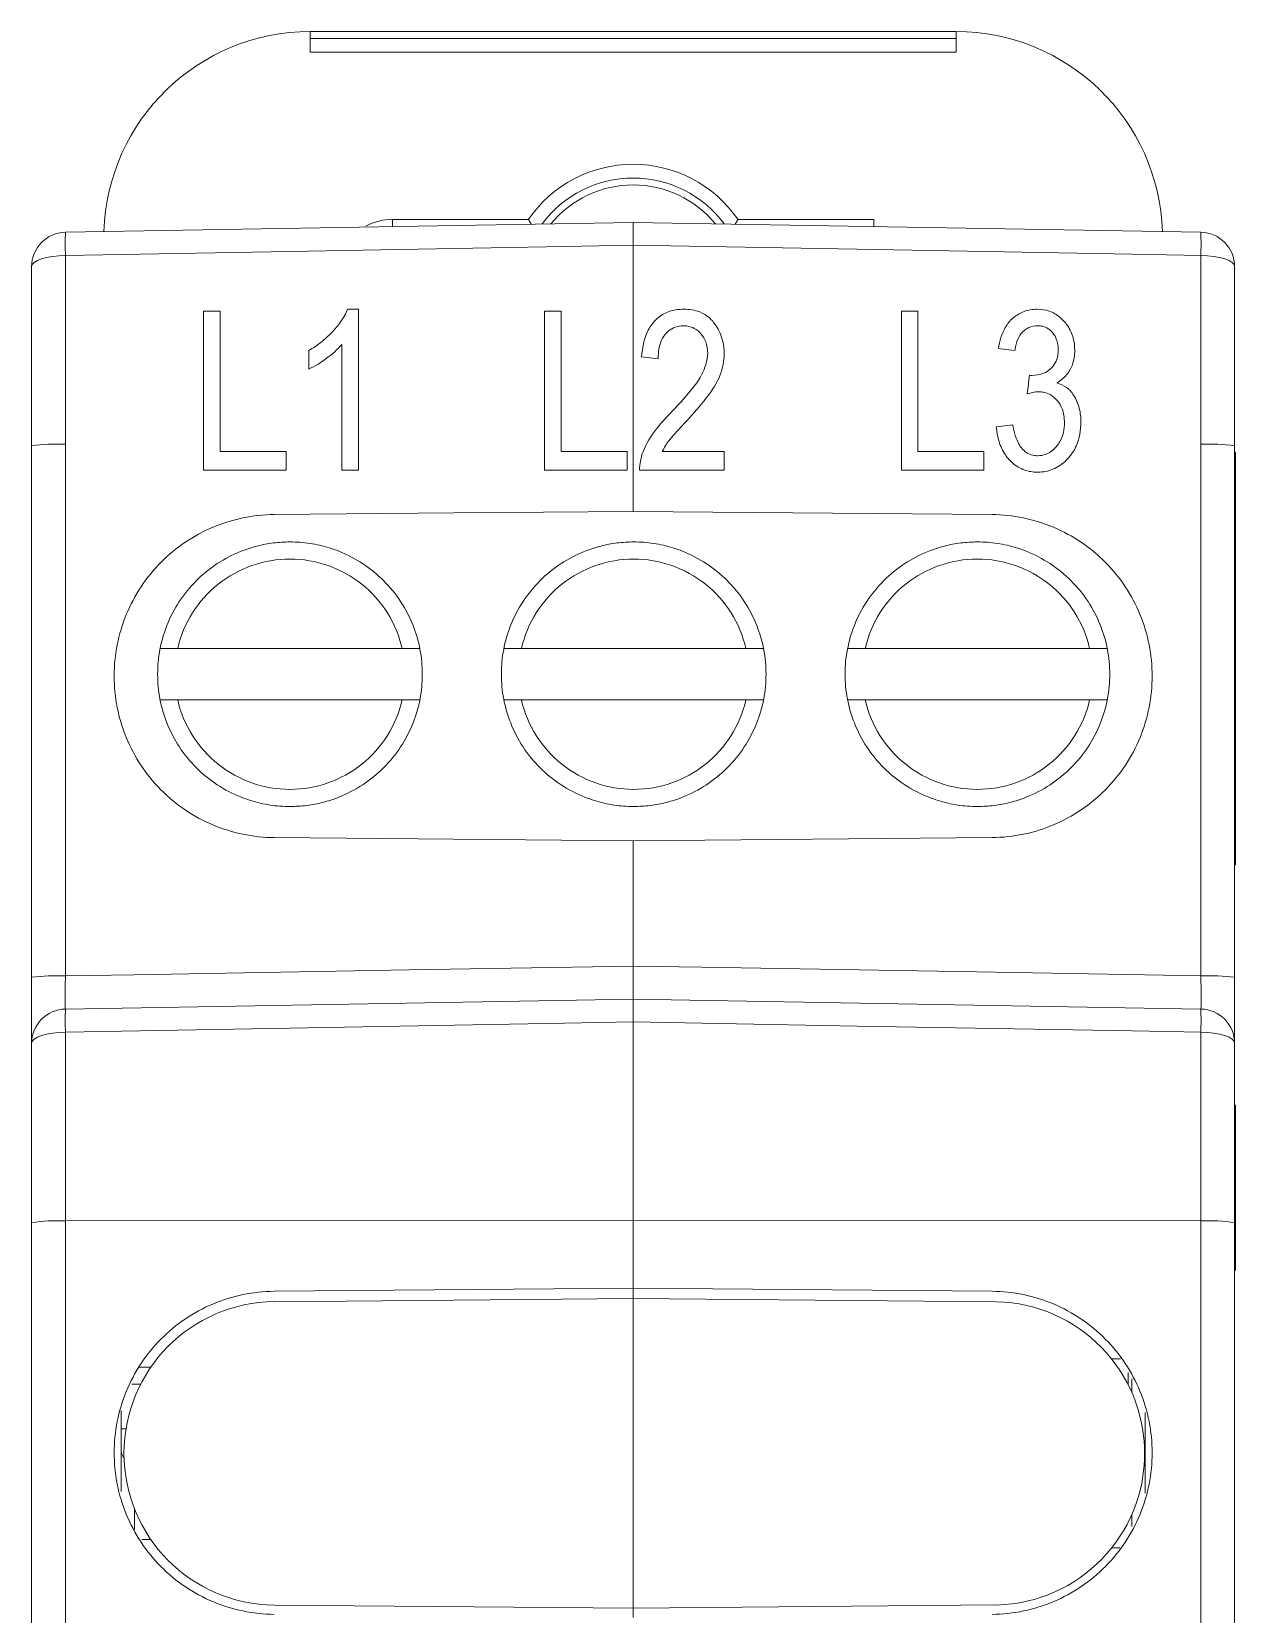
# Model space of a CAD drawing. Header units: millimetres. Extents: x -72 to 2978, y -1067 to 2817.
# Drawn here: x 1061.03 to 1078.54, y 1447.51 to 1470.54 of the extents above; entities that cross this region are included whole.
import ezdxf

# ---------------------------------------------------------------- set-up
doc = ezdxf.new("R2010")
doc.units = ezdxf.units.MM

msp = doc.modelspace()

# ---------------------------------------------------------------- linework, layer by layer
at = {"color": 7, "linetype": 'Continuous', "lineweight": 15}
for p, q in [((1065.076, 1470.537), (1074.476, 1470.537)), ((1065.076, 1470.437), (1065.076, 1470.537)), ((1065.076, 1470.437), (1074.476, 1470.437)), ((1065.076, 1470.437), (1065.076, 1470.237)), ((1074.476, 1470.437), (1074.476, 1470.537)), ((1074.476, 1470.437), (1074.476, 1470.237)), ((1074.476, 1470.237), (1065.076, 1470.237)), ((1061.517, 1467.618), (1069.776, 1467.762)), ((1066.276, 1467.806), (1068.253, 1467.806)), ((1069.776, 1467.762), (1078.035, 1467.618)), ((1071.299, 1467.806), (1073.276, 1467.806)), ((1069.776, 1467.43), (1069.776, 1464.542)), ((1061.517, 1467.281), (1061.517, 1464.535)), ((1078.035, 1464.535), (1078.035, 1467.281)), ((1061.026, 1464.511), (1061.026, 1467.118)), ((1078.526, 1467.118), (1078.526, 1464.511)), ((1063.528, 1466.469), (1063.768, 1466.469)), ((1065.623, 1466.499), (1065.779, 1466.499)), ((1068.488, 1466.469), (1068.728, 1466.469)), ((1073.678, 1466.469), (1073.918, 1466.469)), ((1070.139, 1465.778), (1069.899, 1465.808)), ((1075.059, 1464.788), (1075.299, 1464.818)), ((1061.026, 1456.782), (1061.026, 1464.511)), ((1061.517, 1464.535), (1061.517, 1456.8)), ((1063.768, 1464.427), (1064.728, 1464.427)), ((1064.728, 1464.427), (1064.728, 1464.157)), ((1069.689, 1464.427), (1069.689, 1464.157)), ((1069.776, 1464.542), (1069.776, 1463.557)), ((1071.1, 1464.427), (1071.1, 1464.157)), ((1073.918, 1464.427), (1074.879, 1464.427)), ((1074.879, 1464.427), (1074.879, 1464.157)), ((1078.035, 1456.8), (1078.035, 1464.535)), ((1078.526, 1464.511), (1078.526, 1456.782)), ((1078.536, 1464.418), (1078.526, 1464.418)), ((1078.536, 1464.418), (1078.536, 1459.751)), ((1064.728, 1464.157), (1063.528, 1464.157)), ((1065.779, 1464.157), (1065.539, 1464.157)), ((1074.879, 1464.157), (1073.678, 1464.157)), ((1069.776, 1463.557), (1074.997, 1463.512)), ((1063.151, 1461.564), (1066.416, 1461.564)), ((1068.151, 1461.564), (1071.416, 1461.564)), ((1073.151, 1461.564), (1076.416, 1461.564)), ((1066.416, 1460.814), (1063.151, 1460.814)), ((1071.416, 1460.814), (1068.151, 1460.814)), ((1076.416, 1460.814), (1073.151, 1460.814)), ((1078.536, 1459.751), (1078.526, 1459.751)), ((1078.536, 1459.751), (1078.536, 1459.084)), ((1078.536, 1459.084), (1078.526, 1459.084)), ((1078.536, 1459.084), (1078.536, 1458.418)), ((1069.776, 1458.766), (1064.556, 1458.812)), ((1069.776, 1458.766), (1074.997, 1458.812)), ((1069.776, 1458.766), (1069.776, 1456.944)), ((1078.536, 1458.418), (1078.526, 1458.418)), ((1061.517, 1456.318), (1069.776, 1456.462)), ((1069.776, 1456.462), (1078.035, 1456.318)), ((1069.776, 1456.13), (1069.776, 1453.242)), ((1061.517, 1455.981), (1061.517, 1453.235)), ((1078.035, 1453.235), (1078.035, 1455.981)), ((1061.026, 1453.211), (1061.026, 1455.818)), ((1078.526, 1455.818), (1078.526, 1453.211)), ((1078.536, 1454.918), (1078.526, 1454.918)), ((1078.536, 1452.518), (1078.536, 1454.918)), ((1061.026, 1445.482), (1061.026, 1453.211)), ((1061.517, 1453.235), (1069.776, 1453.242)), ((1061.517, 1453.235), (1061.517, 1445.5)), ((1069.776, 1453.242), (1069.776, 1452.257)), ((1078.035, 1453.235), (1069.776, 1453.242)), ((1078.035, 1445.5), (1078.035, 1453.235)), ((1078.526, 1453.211), (1078.526, 1445.482)), ((1078.536, 1452.518), (1078.526, 1452.518)), ((1069.776, 1452.257), (1064.556, 1452.212)), ((1069.776, 1452.257), (1074.997, 1452.212)), ((1069.776, 1452.106), (1064.557, 1452.06)), ((1069.776, 1447.602), (1069.776, 1452.106)), ((1075.063, 1452.06), (1069.776, 1452.106)), ((1062.586, 1451.106), (1062.759, 1451.106)), ((1076.736, 1451.228), (1076.867, 1451.23)), ((1076.976, 1450.854), (1076.976, 1451.032)), ((1062.481, 1450.862), (1062.613, 1450.862)), ((1062.326, 1450.476), (1062.326, 1449.3)), ((1077.226, 1449.275), (1077.226, 1450.45)), ((1062.399, 1450.212), (1062.326, 1450.212)), ((1062.759, 1448.602), (1062.628, 1448.602)), ((1076.857, 1448.478), (1076.738, 1448.48)), ((1069.776, 1447.602), (1064.557, 1447.647)), ((1075.069, 1447.648), (1069.776, 1447.602))]:
    msp.add_line(p, q, dxfattribs=at)
at = {"color": 102, "linetype": 'Continuous', "lineweight": 15}
for p, q in [((1066.276, 1467.701), (1066.276, 1467.806)), ((1073.276, 1467.806), (1073.276, 1467.701)), ((1069.776, 1452.106), (1069.776, 1452.257)), ((1077.03, 1450.741), (1077.03, 1450.936)), ((1062.523, 1449.046), (1062.523, 1448.746)), ((1077.03, 1448.788), (1077.03, 1448.963)), ((1069.776, 1447.466), (1069.776, 1447.602))]:
    msp.add_line(p, q, dxfattribs=at)
at = {"color": 7, "linetype": 'Continuous', "lineweight": 15, "flags": 128}
for points in [[(1069.776, 1467.43), (1068.776, 1467.412), (1064.777, 1467.34), (1061.517, 1467.281)], [(1078.035, 1467.281), (1077.035, 1467.299), (1073.036, 1467.371), (1069.776, 1467.43)], [(1061.517, 1467.281), (1061.421, 1467.277), (1061.329, 1467.268), (1061.244, 1467.253), (1061.169, 1467.232), (1061.109, 1467.208), (1061.063, 1467.18), (1061.035, 1467.149), (1061.026, 1467.118)], [(1078.035, 1467.281), (1078.131, 1467.277), (1078.223, 1467.268), (1078.308, 1467.253), (1078.383, 1467.232), (1078.444, 1467.208), (1078.489, 1467.18), (1078.517, 1467.149), (1078.526, 1467.118)], [(1075.329, 1465.898), (1075.195, 1465.915), (1075.089, 1465.928)], [(1075.54, 1465.538), (1075.56, 1465.536), (1075.576, 1465.535)], [(1069.776, 1463.557), (1067.167, 1463.535), (1064.556, 1463.512)], [(1061.517, 1456.8), (1062.517, 1456.817), (1066.516, 1456.887), (1069.776, 1456.944)], [(1069.776, 1456.944), (1070.776, 1456.926), (1074.775, 1456.857), (1078.035, 1456.8)], [(1069.776, 1456.13), (1068.776, 1456.112), (1064.777, 1456.04), (1061.517, 1455.981)], [(1078.035, 1455.981), (1077.035, 1455.999), (1073.036, 1456.071), (1069.776, 1456.13)], [(1061.026, 1455.818), (1061.035, 1455.849), (1061.063, 1455.88), (1061.109, 1455.908), (1061.169, 1455.932), (1061.244, 1455.953), (1061.329, 1455.968), (1061.421, 1455.977), (1061.517, 1455.981)], [(1078.035, 1455.981), (1078.131, 1455.977), (1078.223, 1455.968), (1078.308, 1455.953), (1078.383, 1455.932), (1078.444, 1455.908), (1078.489, 1455.88), (1078.517, 1455.849), (1078.526, 1455.818)]]:
    msp.add_lwpolyline(points, dxfattribs=at)
at = {"color": 7, "linetype": 'Continuous', "lineweight": 15}
for centre, radius, start, end in [((1065.076, 1467.537), 3, 90, 178.2335), ((1074.476, 1467.537), 3, 1.7547, 90), ((1069.776, 1466.757), 1.85, 34.5739, 145.4261), ((1069.776, 1466.757), 1.65, 36.5266, 143.4734), ((1069.776, 1466.757), 1.55, 39.4127, 140.5873), ((1061.526, 1467.118), 0.5, 91, 180), ((1067.331, 1467.449), 5.816, 178.3416, 181.6584), ((1072.221, 1467.449), 5.816, 358.3416, 1.6584), ((1078.026, 1467.118), 0.5, 0, 89), ((1061.396, 1461.974), 2.564, 87.292, 98.3012), ((1078.156, 1461.974), 2.564, 81.6988, 92.708), ((1061.396, 1453.377), 3.425, 87.9715, 96.2027), ((1078.156, 1453.377), 3.425, 83.7973, 92.0285), ((1061.526, 1455.818), 0.5, 91, 180), ((1067.331, 1456.149), 5.816, 178.3416, 181.6584), ((1072.221, 1456.149), 5.816, 358.3416, 1.6584), ((1078.026, 1455.818), 0.5, 0, 89), ((1061.396, 1450.673), 2.565, 87.2935, 98.2994), ((1078.156, 1450.673), 2.565, 81.7006, 92.7065), ((1064.576, 1449.854), 2.207, 90.5, 269.5)]:
    msp.add_arc(centre, radius, start, end, dxfattribs=at)
at = {"color": 102, "linetype": 'Continuous', "lineweight": 15}
msp.add_arc((1066.276, 1467.007), 0.8, 90, 118.966, dxfattribs=at)
at = {"color": 7, "linetype": 'Continuous', "lineweight": 15}
for centre, major_axis, ratio, start_param, end_param in [((1075.01, 1449.854), (-1.412, 1.697), 0.999163, 2.473844, 5.564823), ((1062.526, 1449.913), (0.142, 0.144), 0.975618, 2.362365, 3.040961)]:
    msp.add_ellipse(centre, major_axis=major_axis, ratio=ratio, start_param=start_param, end_param=end_param, dxfattribs=at)
for points, knots in [([(1068.253, 1467.806), (1068.254, 1467.806), (1068.264, 1467.785), (1068.278, 1467.76), (1068.289, 1467.739), (1068.291, 1467.736)], [0, 0, 0, 0, 0.038209, 0.854369, 1, 1, 1, 1]), ([(1069.776, 1467.762), (1069.776, 1467.762), (1069.776, 1467.73), (1069.776, 1467.612), (1069.776, 1467.527), (1069.776, 1467.43)], [0, 0, 0, 0, 0.5, 0.5, 1, 1, 1, 1]), ([(1069.776, 1467.43), (1069.776, 1467.527), (1069.776, 1467.611), (1069.776, 1467.729), (1069.776, 1467.762), (1069.776, 1467.762)], [0, 0, 0, 0, 0.5, 0.5, 1, 1, 1, 1]), ([(1071.299, 1467.806), (1071.299, 1467.806), (1071.288, 1467.785), (1071.274, 1467.76), (1071.263, 1467.739), (1071.261, 1467.736)], [0, 0, 0, 0, 0.038209, 0.854369, 1, 1, 1, 1]), ([(1063.528, 1466.469), (1063.528, 1466.378), (1063.528, 1466.194), (1063.528, 1465.911), (1063.528, 1465.619), (1063.528, 1465.238), (1063.528, 1464.749), (1063.528, 1464.361), (1063.528, 1464.157)], [0, 0, 0, 0, 0.11981, 0.243029, 0.369756, 0.500077, 0.738236, 1, 1, 1, 1]), ([(1063.768, 1464.427), (1063.768, 1464.547), (1063.768, 1464.781), (1063.768, 1465.124), (1063.768, 1465.521), (1063.768, 1465.969), (1063.768, 1466.305), (1063.768, 1466.469)], [0, 0, 0, 0, 0.174255, 0.340883, 0.499971, 0.755474, 1, 1, 1, 1]), ([(1065.623, 1466.499), (1065.595, 1466.434), (1065.562, 1466.371), (1065.52, 1466.314), (1065.48, 1466.258), (1065.436, 1466.205), (1065.388, 1466.155), (1065.34, 1466.105), (1065.287, 1466.058), (1065.232, 1466.015), (1065.177, 1465.972), (1065.118, 1465.934), (1065.058, 1465.898)], [0, 0, 0, 0, 0.256107, 0.256107, 0.256107, 0.503361, 0.503361, 0.503361, 0.751816, 0.751816, 0.751816, 1, 1, 1, 1]), ([(1065.779, 1464.157), (1065.779, 1464.295), (1065.779, 1464.563), (1065.779, 1464.956), (1065.779, 1465.412), (1065.779, 1465.926), (1065.779, 1466.311), (1065.779, 1466.499)], [0, 0, 0, 0, 0.174223, 0.340848, 0.49997, 0.755462, 1, 1, 1, 1]), ([(1068.488, 1466.469), (1068.488, 1466.377), (1068.488, 1466.191), (1068.488, 1465.907), (1068.488, 1465.617), (1068.488, 1465.233), (1068.488, 1464.746), (1068.488, 1464.357), (1068.488, 1464.157)], [0, 0, 0, 0, 0.121468, 0.245253, 0.371423, 0.500046, 0.742946, 1, 1, 1, 1]), ([(1068.728, 1464.427), (1068.728, 1464.546), (1068.728, 1464.778), (1068.728, 1465.121), (1068.728, 1465.518), (1068.728, 1465.968), (1068.728, 1466.304), (1068.728, 1466.469)], [0, 0, 0, 0, 0.171788, 0.338422, 0.499986, 0.753975, 1, 1, 1, 1]), ([(1070.514, 1466.499), (1070.483, 1466.498), (1070.451, 1466.497), (1070.42, 1466.493), (1070.36, 1466.485), (1070.3, 1466.469), (1070.245, 1466.443), (1070.188, 1466.415), (1070.135, 1466.376), (1070.092, 1466.331), (1070.048, 1466.285), (1070.013, 1466.232), (1069.986, 1466.175), (1069.932, 1466.062), (1069.91, 1465.934), (1069.899, 1465.808)], [0, 0, 0, 0, 0.08927, 0.08927, 0.08927, 0.263398, 0.263398, 0.263398, 0.447133, 0.447133, 0.447133, 0.629597, 0.629597, 0.629597, 1, 1, 1, 1]), ([(1071.1, 1465.851), (1071.098, 1465.911), (1071.093, 1465.972), (1071.08, 1466.03), (1071.061, 1466.111), (1071.026, 1466.19), (1070.98, 1466.261), (1070.952, 1466.304), (1070.919, 1466.344), (1070.88, 1466.378), (1070.841, 1466.412), (1070.795, 1466.44), (1070.746, 1466.459), (1070.673, 1466.488), (1070.593, 1466.497), (1070.514, 1466.499)], [0, 0, 0, 0, 0.184621, 0.184621, 0.184621, 0.444129, 0.444129, 0.444129, 0.601939, 0.601939, 0.601939, 0.760781, 0.760781, 0.760781, 1, 1, 1, 1]), ([(1073.678, 1466.469), (1073.678, 1466.377), (1073.678, 1466.192), (1073.678, 1465.908), (1073.678, 1465.618), (1073.678, 1465.234), (1073.678, 1464.747), (1073.678, 1464.358), (1073.678, 1464.157)], [0, 0, 0, 0, 0.120891, 0.24448, 0.370844, 0.500054, 0.741486, 1, 1, 1, 1]), ([(1073.918, 1464.427), (1073.918, 1464.546), (1073.918, 1464.779), (1073.918, 1465.122), (1073.918, 1465.519), (1073.918, 1465.968), (1073.918, 1466.304), (1073.918, 1466.469)], [0, 0, 0, 0, 0.172831, 0.339463, 0.49998, 0.754655, 1, 1, 1, 1]), ([(1075.655, 1466.499), (1075.589, 1466.497), (1075.523, 1466.488), (1075.462, 1466.466), (1075.405, 1466.444), (1075.351, 1466.412), (1075.305, 1466.373), (1075.259, 1466.334), (1075.221, 1466.286), (1075.19, 1466.234), (1075.136, 1466.141), (1075.107, 1466.034), (1075.089, 1465.928)], [0, 0, 0, 0, 0.219806, 0.219806, 0.219806, 0.425093, 0.425093, 0.425093, 0.629822, 0.629822, 0.629822, 1, 1, 1, 1]), ([(1076.2, 1465.897), (1076.199, 1465.959), (1076.193, 1466.021), (1076.177, 1466.08), (1076.16, 1466.144), (1076.132, 1466.206), (1076.094, 1466.261), (1076.063, 1466.306), (1076.025, 1466.348), (1075.983, 1466.383), (1075.937, 1466.42), (1075.885, 1466.451), (1075.829, 1466.471), (1075.774, 1466.49), (1075.714, 1466.497), (1075.655, 1466.499)], [0, 0, 0, 0, 0.205592, 0.205592, 0.205592, 0.428475, 0.428475, 0.428475, 0.611344, 0.611344, 0.611344, 0.806598, 0.806598, 0.806598, 1, 1, 1, 1]), ([(1070.139, 1465.778), (1070.14, 1465.85), (1070.146, 1465.924), (1070.168, 1465.992), (1070.18, 1466.032), (1070.197, 1466.071), (1070.22, 1466.105), (1070.24, 1466.134), (1070.263, 1466.16), (1070.289, 1466.182), (1070.319, 1466.207), (1070.354, 1466.228), (1070.391, 1466.24), (1070.427, 1466.253), (1070.467, 1466.258), (1070.505, 1466.259)], [0, 0, 0, 0, 0.321742, 0.321742, 0.321742, 0.506881, 0.506881, 0.506881, 0.65917, 0.65917, 0.65917, 0.830736, 0.830736, 0.830736, 1, 1, 1, 1]), ([(1070.505, 1466.259), (1070.527, 1466.258), (1070.548, 1466.257), (1070.569, 1466.253), (1070.603, 1466.247), (1070.636, 1466.236), (1070.665, 1466.219), (1070.704, 1466.198), (1070.738, 1466.169), (1070.766, 1466.136), (1070.794, 1466.103), (1070.816, 1466.065), (1070.832, 1466.025), (1070.852, 1465.971), (1070.859, 1465.913), (1070.86, 1465.856)], [0, 0, 0, 0, 0.10489, 0.10489, 0.10489, 0.273649, 0.273649, 0.273649, 0.491585, 0.491585, 0.491585, 0.709054, 0.709054, 0.709054, 1, 1, 1, 1]), ([(1075.329, 1465.898), (1075.332, 1465.917), (1075.335, 1465.936), (1075.339, 1465.954), (1075.35, 1466.004), (1075.365, 1466.053), (1075.39, 1466.098), (1075.405, 1466.126), (1075.426, 1466.152), (1075.449, 1466.175), (1075.472, 1466.198), (1075.5, 1466.217), (1075.53, 1466.231), (1075.57, 1466.249), (1075.616, 1466.257), (1075.661, 1466.259)], [0, 0, 0, 0, 0.104104, 0.104104, 0.104104, 0.388823, 0.388823, 0.388823, 0.568536, 0.568536, 0.568536, 0.749971, 0.749971, 0.749971, 1, 1, 1, 1]), ([(1075.661, 1466.259), (1075.678, 1466.258), (1075.695, 1466.257), (1075.712, 1466.254), (1075.74, 1466.25), (1075.767, 1466.241), (1075.792, 1466.227), (1075.824, 1466.21), (1075.853, 1466.186), (1075.876, 1466.159), (1075.9, 1466.132), (1075.919, 1466.101), (1075.932, 1466.068), (1075.952, 1466.018), (1075.957, 1465.964), (1075.96, 1465.911)], [0, 0, 0, 0, 0.095843, 0.095843, 0.095843, 0.260625, 0.260625, 0.260625, 0.471814, 0.471814, 0.471814, 0.682626, 0.682626, 0.682626, 1, 1, 1, 1]), ([(1065.058, 1465.628), (1065.104, 1465.65), (1065.149, 1465.674), (1065.193, 1465.701), (1065.235, 1465.727), (1065.277, 1465.756), (1065.317, 1465.786), (1065.357, 1465.816), (1065.397, 1465.847), (1065.434, 1465.881), (1065.471, 1465.915), (1065.506, 1465.951), (1065.539, 1465.988)], [0, 0, 0, 0, 0.251723, 0.251723, 0.251723, 0.500768, 0.500768, 0.500768, 0.750207, 0.750207, 0.750207, 1, 1, 1, 1]), ([(1065.058, 1465.898), (1065.058, 1465.854), (1065.058, 1465.764), (1065.058, 1465.674), (1065.058, 1465.628)], [0, 0, 0, 0, 0.497527, 1, 1, 1, 1]), ([(1065.539, 1465.988), (1065.539, 1465.891), (1065.539, 1465.692), (1065.539, 1465.388), (1065.539, 1465.034), (1065.539, 1464.623), (1065.539, 1464.316), (1065.539, 1464.157)], [0, 0, 0, 0, 0.161874, 0.328517, 0.500026, 0.74194, 1, 1, 1, 1]), ([(1070.86, 1465.856), (1070.855, 1465.765), (1070.833, 1465.674), (1070.795, 1465.592), (1070.761, 1465.515), (1070.715, 1465.444), (1070.664, 1465.377), (1070.565, 1465.25), (1070.455, 1465.131), (1070.343, 1465.015)], [0, 0, 0, 0, 0.273801, 0.273801, 0.273801, 0.523391, 0.523391, 0.523391, 1, 1, 1, 1]), ([(1070.556, 1464.876), (1070.654, 1464.983), (1070.75, 1465.092), (1070.839, 1465.205), (1070.921, 1465.31), (1070.998, 1465.422), (1071.044, 1465.546), (1071.08, 1465.643), (1071.097, 1465.748), (1071.1, 1465.851)], [0, 0, 0, 0, 0.37722, 0.37722, 0.37722, 0.725987, 0.725987, 0.725987, 1, 1, 1, 1]), ([(1075.96, 1465.911), (1075.959, 1465.882), (1075.958, 1465.854), (1075.953, 1465.826), (1075.946, 1465.789), (1075.933, 1465.752), (1075.916, 1465.719), (1075.897, 1465.686), (1075.873, 1465.655), (1075.844, 1465.629), (1075.816, 1465.604), (1075.782, 1465.582), (1075.747, 1465.567), (1075.693, 1465.545), (1075.634, 1465.536), (1075.576, 1465.535)], [0, 0, 0, 0, 0.14138, 0.14138, 0.14138, 0.329095, 0.329095, 0.329095, 0.519949, 0.519949, 0.519949, 0.710757, 0.710757, 0.710757, 1, 1, 1, 1]), ([(1075.94, 1465.426), (1075.992, 1465.458), (1076.042, 1465.496), (1076.081, 1465.543), (1076.117, 1465.587), (1076.146, 1465.638), (1076.165, 1465.692), (1076.189, 1465.757), (1076.198, 1465.828), (1076.2, 1465.897)], [0, 0, 0, 0, 0.324268, 0.324268, 0.324268, 0.627756, 0.627756, 0.627756, 1, 1, 1, 1]), ([(1075.54, 1465.538), (1075.535, 1465.493), (1075.525, 1465.403), (1075.515, 1465.312), (1075.509, 1465.266)], [0, 0, 0, 0, 0.496035, 1, 1, 1, 1]), ([(1076.29, 1464.854), (1076.289, 1464.923), (1076.283, 1464.993), (1076.265, 1465.059), (1076.248, 1465.126), (1076.222, 1465.191), (1076.184, 1465.249), (1076.156, 1465.292), (1076.12, 1465.331), (1076.078, 1465.361), (1076.037, 1465.39), (1075.988, 1465.411), (1075.94, 1465.426)], [0, 0, 0, 0, 0.287408, 0.287408, 0.287408, 0.57403, 0.57403, 0.57403, 0.78851, 0.78851, 0.78851, 1, 1, 1, 1]), ([(1075.509, 1465.266), (1075.536, 1465.275), (1075.563, 1465.282), (1075.591, 1465.288), (1075.605, 1465.291), (1075.619, 1465.294), (1075.633, 1465.295), (1075.647, 1465.297), (1075.661, 1465.298), (1075.675, 1465.298)], [0, 0, 0, 0, 0.499277, 0.499277, 0.499277, 0.749658, 0.749658, 0.749658, 1, 1, 1, 1]), ([(1075.675, 1465.298), (1075.698, 1465.297), (1075.721, 1465.296), (1075.744, 1465.292), (1075.779, 1465.285), (1075.813, 1465.273), (1075.844, 1465.256), (1075.884, 1465.233), (1075.919, 1465.202), (1075.948, 1465.167), (1075.978, 1465.132), (1076.001, 1465.091), (1076.017, 1465.049), (1076.04, 1464.986), (1076.048, 1464.918), (1076.05, 1464.851)], [0, 0, 0, 0, 0.104468, 0.104468, 0.104468, 0.26803, 0.26803, 0.26803, 0.479084, 0.479084, 0.479084, 0.689974, 0.689974, 0.689974, 1, 1, 1, 1]), ([(1070.343, 1465.015), (1070.263, 1464.933), (1070.186, 1464.848), (1070.116, 1464.759), (1070.037, 1464.657), (1069.967, 1464.546), (1069.921, 1464.426), (1069.889, 1464.341), (1069.869, 1464.249), (1069.869, 1464.157)], [0, 0, 0, 0, 0.340175, 0.340175, 0.340175, 0.725646, 0.725646, 0.725646, 1, 1, 1, 1]), ([(1070.199, 1464.427), (1070.221, 1464.471), (1070.245, 1464.514), (1070.273, 1464.554), (1070.301, 1464.593), (1070.332, 1464.629), (1070.363, 1464.666), (1070.426, 1464.738), (1070.491, 1464.807), (1070.556, 1464.876)], [0, 0, 0, 0, 0.254231, 0.254231, 0.254231, 0.503845, 0.503845, 0.503845, 1, 1, 1, 1]), ([(1075.658, 1464.127), (1075.67, 1464.128), (1075.683, 1464.128), (1075.695, 1464.129), (1075.768, 1464.132), (1075.842, 1464.15), (1075.908, 1464.182), (1075.978, 1464.216), (1076.042, 1464.265), (1076.096, 1464.322), (1076.149, 1464.378), (1076.194, 1464.445), (1076.225, 1464.516), (1076.271, 1464.621), (1076.288, 1464.739), (1076.29, 1464.854)], [0, 0, 0, 0, 0.033822, 0.033822, 0.033822, 0.238567, 0.238567, 0.238567, 0.456682, 0.456682, 0.456682, 0.675096, 0.675096, 0.675096, 1, 1, 1, 1]), ([(1076.05, 1464.851), (1076.049, 1464.803), (1076.045, 1464.754), (1076.035, 1464.707), (1076.024, 1464.658), (1076.006, 1464.609), (1075.98, 1464.565), (1075.953, 1464.519), (1075.917, 1464.478), (1075.876, 1464.444), (1075.846, 1464.42), (1075.812, 1464.4), (1075.776, 1464.387), (1075.74, 1464.374), (1075.7, 1464.368), (1075.662, 1464.367)], [0, 0, 0, 0, 0.209524, 0.209524, 0.209524, 0.431536, 0.431536, 0.431536, 0.66368, 0.66368, 0.66368, 0.832011, 0.832011, 0.832011, 1, 1, 1, 1]), ([(1075.059, 1464.788), (1075.065, 1464.724), (1075.074, 1464.66), (1075.091, 1464.599), (1075.111, 1464.529), (1075.139, 1464.46), (1075.178, 1464.399), (1075.211, 1464.348), (1075.251, 1464.301), (1075.297, 1464.261), (1075.346, 1464.218), (1075.404, 1464.183), (1075.466, 1464.16), (1075.527, 1464.138), (1075.593, 1464.129), (1075.658, 1464.127)], [0, 0, 0, 0, 0.195082, 0.195082, 0.195082, 0.416888, 0.416888, 0.416888, 0.600897, 0.600897, 0.600897, 0.801124, 0.801124, 0.801124, 1, 1, 1, 1]), ([(1075.662, 1464.367), (1075.638, 1464.368), (1075.613, 1464.37), (1075.589, 1464.375), (1075.556, 1464.383), (1075.524, 1464.396), (1075.496, 1464.415), (1075.468, 1464.434), (1075.444, 1464.458), (1075.423, 1464.484), (1075.382, 1464.536), (1075.354, 1464.599), (1075.335, 1464.663), (1075.319, 1464.713), (1075.308, 1464.766), (1075.299, 1464.818)], [0, 0, 0, 0, 0.114311, 0.114311, 0.114311, 0.273887, 0.273887, 0.273887, 0.431917, 0.431917, 0.431917, 0.74901, 0.74901, 0.74901, 1, 1, 1, 1]), ([(1069.689, 1464.427), (1069.531, 1464.427), (1069.211, 1464.427), (1068.891, 1464.427), (1068.728, 1464.427)], [0, 0, 0, 0, 0.49143, 1, 1, 1, 1]), ([(1071.1, 1464.427), (1070.946, 1464.427), (1070.646, 1464.427), (1070.346, 1464.427), (1070.199, 1464.427)], [0, 0, 0, 0, 0.511557, 1, 1, 1, 1]), ([(1068.488, 1464.157), (1068.692, 1464.157), (1069.093, 1464.157), (1069.493, 1464.157), (1069.689, 1464.157)], [0, 0, 0, 0, 0.510478, 1, 1, 1, 1]), ([(1069.869, 1464.157), (1070.07, 1464.157), (1070.48, 1464.157), (1070.89, 1464.157), (1071.1, 1464.157)], [0, 0, 0, 0, 0.489084, 1, 1, 1, 1]), ([(1064.556, 1463.512), (1064.401, 1463.51), (1064.249, 1463.494), (1063.951, 1463.432), (1063.803, 1463.386), (1063.52, 1463.267), (1063.387, 1463.194), (1063.133, 1463.023), (1063.014, 1462.924), (1062.799, 1462.707), (1062.703, 1462.589), (1062.533, 1462.333), (1062.461, 1462.196), (1062.287, 1461.774), (1062.226, 1461.466), (1062.226, 1461.01), (1062.241, 1460.855), (1062.301, 1460.555), (1062.345, 1460.409), (1062.461, 1460.127), (1062.534, 1459.989), (1062.702, 1459.736), (1062.798, 1459.617), (1063.123, 1459.289), (1063.379, 1459.116), (1063.804, 1458.937), (1063.949, 1458.892), (1064.248, 1458.83), (1064.403, 1458.813), (1064.556, 1458.812)], [0, 0, 0, 0, 0.0625, 0.0625, 0.125, 0.125, 0.1875, 0.1875, 0.25, 0.25, 0.3125, 0.3125, 0.375, 0.375, 0.5, 0.5, 0.5625, 0.5625, 0.625, 0.625, 0.6875, 0.6875, 0.75, 0.75, 0.875, 0.875, 0.9375, 0.9375, 1, 1, 1, 1]), ([(1074.997, 1463.512), (1075.301, 1463.509), (1075.609, 1463.446), (1076.03, 1463.268), (1076.165, 1463.195), (1076.42, 1463.022), (1076.537, 1462.925), (1076.752, 1462.709), (1076.85, 1462.588), (1077.019, 1462.333), (1077.09, 1462.199), (1077.207, 1461.916), (1077.252, 1461.767), (1077.311, 1461.469), (1077.326, 1461.317), (1077.326, 1461.008), (1077.311, 1460.857), (1077.252, 1460.558), (1077.208, 1460.41), (1077.091, 1460.127), (1077.02, 1459.992), (1076.852, 1459.738), (1076.753, 1459.617), (1076.539, 1459.4), (1076.422, 1459.303), (1076.168, 1459.131), (1076.032, 1459.057), (1075.612, 1458.879), (1075.305, 1458.815), (1074.997, 1458.812)], [0, 0, 0, 0, 0.125, 0.125, 0.1875, 0.1875, 0.25, 0.25, 0.3125, 0.3125, 0.375, 0.375, 0.4375, 0.4375, 0.5, 0.5, 0.5625, 0.5625, 0.625, 0.625, 0.6875, 0.6875, 0.75, 0.75, 0.8125, 0.8125, 0.875, 0.875, 1, 1, 1, 1]), ([(1064.784, 1459.264), (1064.735, 1459.265), (1064.638, 1459.267), (1064.494, 1459.284), (1064.352, 1459.311), (1064.212, 1459.349), (1063.997, 1459.425), (1063.719, 1459.568), (1063.414, 1459.818), (1063.163, 1460.124), (1062.987, 1460.466), (1062.881, 1460.826), (1062.848, 1461.189), (1062.881, 1461.552), (1062.986, 1461.911), (1063.163, 1462.253), (1063.413, 1462.559), (1063.719, 1462.81), (1064.026, 1462.968), (1064.304, 1463.058), (1064.542, 1463.105), (1064.703, 1463.111), (1064.784, 1463.114)], [0, 0, 0, 0, 0.024176, 0.048139, 0.072026, 0.095974, 0.120121, 0.185059, 0.250086, 0.315023, 0.38005, 0.439993, 0.500024, 0.559968, 0.619999, 0.684937, 0.749963, 0.814901, 0.879927, 0.92, 0.95981, 1, 1, 1, 1]), ([(1064.784, 1463.114), (1064.833, 1463.113), (1064.929, 1463.111), (1065.074, 1463.094), (1065.216, 1463.067), (1065.356, 1463.029), (1065.57, 1462.953), (1065.848, 1462.81), (1066.154, 1462.559), (1066.405, 1462.254), (1066.581, 1461.911), (1066.687, 1461.552), (1066.72, 1461.189), (1066.687, 1460.826), (1066.581, 1460.467), (1066.405, 1460.124), (1066.154, 1459.819), (1065.849, 1459.568), (1065.542, 1459.41), (1065.264, 1459.319), (1065.026, 1459.272), (1064.865, 1459.267), (1064.784, 1459.264)], [0, 0, 0, 0, 0.024176, 0.048139, 0.072026, 0.095974, 0.120121, 0.185059, 0.250086, 0.315023, 0.38005, 0.439993, 0.500024, 0.559968, 0.619999, 0.684937, 0.749963, 0.814901, 0.879927, 0.92, 0.95981, 1, 1, 1, 1]), ([(1069.784, 1459.264), (1069.735, 1459.265), (1069.638, 1459.267), (1069.494, 1459.284), (1069.352, 1459.311), (1069.212, 1459.349), (1068.997, 1459.425), (1068.719, 1459.568), (1068.414, 1459.818), (1068.163, 1460.124), (1067.987, 1460.466), (1067.881, 1460.826), (1067.848, 1461.189), (1067.881, 1461.552), (1067.986, 1461.911), (1068.163, 1462.253), (1068.413, 1462.559), (1068.719, 1462.81), (1069.026, 1462.968), (1069.304, 1463.058), (1069.542, 1463.105), (1069.703, 1463.111), (1069.784, 1463.114)], [0, 0, 0, 0, 0.024176, 0.048139, 0.072026, 0.095974, 0.120121, 0.185059, 0.250086, 0.315023, 0.38005, 0.439993, 0.500024, 0.559968, 0.619999, 0.684937, 0.749963, 0.814901, 0.879927, 0.92, 0.95981, 1, 1, 1, 1]), ([(1069.784, 1463.114), (1069.833, 1463.113), (1069.929, 1463.111), (1070.074, 1463.094), (1070.216, 1463.067), (1070.356, 1463.029), (1070.57, 1462.953), (1070.848, 1462.81), (1071.154, 1462.559), (1071.405, 1462.254), (1071.581, 1461.911), (1071.687, 1461.552), (1071.72, 1461.189), (1071.687, 1460.826), (1071.581, 1460.467), (1071.405, 1460.124), (1071.154, 1459.819), (1070.849, 1459.568), (1070.542, 1459.41), (1070.264, 1459.319), (1070.026, 1459.272), (1069.865, 1459.267), (1069.784, 1459.264)], [0, 0, 0, 0, 0.024176, 0.048139, 0.072026, 0.095974, 0.120121, 0.185059, 0.250086, 0.315023, 0.38005, 0.439993, 0.500024, 0.559968, 0.619999, 0.684937, 0.749963, 0.814901, 0.879927, 0.92, 0.95981, 1, 1, 1, 1]), ([(1074.784, 1459.264), (1074.735, 1459.265), (1074.638, 1459.267), (1074.494, 1459.284), (1074.352, 1459.311), (1074.212, 1459.349), (1073.997, 1459.425), (1073.719, 1459.568), (1073.414, 1459.818), (1073.163, 1460.124), (1072.987, 1460.466), (1072.881, 1460.826), (1072.848, 1461.189), (1072.881, 1461.552), (1072.986, 1461.911), (1073.163, 1462.253), (1073.413, 1462.559), (1073.719, 1462.81), (1074.026, 1462.968), (1074.304, 1463.058), (1074.542, 1463.105), (1074.703, 1463.111), (1074.784, 1463.114)], [0, 0, 0, 0, 0.024176, 0.048139, 0.072026, 0.095974, 0.120121, 0.185059, 0.250086, 0.315023, 0.38005, 0.439993, 0.500024, 0.559968, 0.619999, 0.684937, 0.749963, 0.814901, 0.879927, 0.92, 0.95981, 1, 1, 1, 1]), ([(1074.784, 1463.114), (1074.833, 1463.113), (1074.929, 1463.111), (1075.074, 1463.094), (1075.216, 1463.067), (1075.356, 1463.029), (1075.57, 1462.953), (1075.848, 1462.81), (1076.154, 1462.559), (1076.405, 1462.254), (1076.581, 1461.911), (1076.687, 1461.552), (1076.72, 1461.189), (1076.687, 1460.826), (1076.581, 1460.467), (1076.405, 1460.124), (1076.154, 1459.819), (1075.849, 1459.568), (1075.542, 1459.41), (1075.264, 1459.319), (1075.026, 1459.272), (1074.865, 1459.267), (1074.784, 1459.264)], [0, 0, 0, 0, 0.024176, 0.048139, 0.072026, 0.095974, 0.120121, 0.185059, 0.250086, 0.315023, 0.38005, 0.439993, 0.500024, 0.559968, 0.619999, 0.684937, 0.749963, 0.814901, 0.879927, 0.92, 0.95981, 1, 1, 1, 1]), ([(1064.784, 1462.864), (1064.405, 1462.864), (1064.037, 1462.735), (1063.444, 1462.263), (1063.236, 1461.933), (1063.151, 1461.564)], [0, 0, 0, 0, 0.5, 0.5, 1, 1, 1, 1]), ([(1066.416, 1461.564), (1066.331, 1461.933), (1066.124, 1462.263), (1065.531, 1462.735), (1065.163, 1462.864), (1064.784, 1462.864)], [0, 0, 0, 0, 0.5, 0.5, 1, 1, 1, 1]), ([(1069.784, 1462.864), (1069.405, 1462.864), (1069.037, 1462.735), (1068.444, 1462.263), (1068.236, 1461.933), (1068.151, 1461.564)], [0, 0, 0, 0, 0.5, 0.5, 1, 1, 1, 1]), ([(1071.416, 1461.564), (1071.331, 1461.933), (1071.124, 1462.263), (1070.531, 1462.735), (1070.163, 1462.864), (1069.784, 1462.864)], [0, 0, 0, 0, 0.5, 0.5, 1, 1, 1, 1]), ([(1074.784, 1462.864), (1074.405, 1462.864), (1074.037, 1462.735), (1073.444, 1462.263), (1073.236, 1461.933), (1073.151, 1461.564)], [0, 0, 0, 0, 0.5, 0.5, 1, 1, 1, 1]), ([(1076.416, 1461.564), (1076.331, 1461.933), (1076.124, 1462.263), (1075.531, 1462.735), (1075.163, 1462.864), (1074.784, 1462.864)], [0, 0, 0, 0, 0.5, 0.5, 1, 1, 1, 1]), ([(1063.151, 1460.814), (1063.236, 1460.444), (1063.444, 1460.115), (1064.037, 1459.642), (1064.405, 1459.514), (1064.784, 1459.514)], [0, 0, 0, 0, 0.5, 0.5, 1, 1, 1, 1]), ([(1064.784, 1459.514), (1065.163, 1459.514), (1065.531, 1459.642), (1066.124, 1460.115), (1066.331, 1460.444), (1066.416, 1460.814)], [0, 0, 0, 0, 0.5, 0.5, 1, 1, 1, 1]), ([(1068.151, 1460.814), (1068.236, 1460.444), (1068.444, 1460.115), (1069.037, 1459.642), (1069.405, 1459.514), (1069.784, 1459.514)], [0, 0, 0, 0, 0.5, 0.5, 1, 1, 1, 1]), ([(1069.784, 1459.514), (1070.163, 1459.514), (1070.531, 1459.642), (1071.124, 1460.115), (1071.331, 1460.444), (1071.416, 1460.814)], [0, 0, 0, 0, 0.5, 0.5, 1, 1, 1, 1]), ([(1073.151, 1460.814), (1073.236, 1460.444), (1073.444, 1460.115), (1074.037, 1459.642), (1074.405, 1459.514), (1074.784, 1459.514)], [0, 0, 0, 0, 0.5, 0.5, 1, 1, 1, 1]), ([(1074.784, 1459.514), (1075.163, 1459.514), (1075.531, 1459.642), (1076.124, 1460.115), (1076.331, 1460.444), (1076.416, 1460.814)], [0, 0, 0, 0, 0.5, 0.5, 1, 1, 1, 1]), ([(1061.517, 1456.318), (1061.515, 1456.318), (1061.514, 1456.369), (1061.514, 1456.546), (1061.515, 1456.671), (1061.517, 1456.8)], [0, 0, 0, 0, 0.5, 0.5, 1, 1, 1, 1]), ([(1069.776, 1456.944), (1069.776, 1456.815), (1069.776, 1456.691), (1069.776, 1456.513), (1069.776, 1456.462), (1069.776, 1456.462)], [0, 0, 0, 0, 0.5, 0.5, 1, 1, 1, 1]), ([(1069.776, 1456.462), (1069.776, 1456.462), (1069.776, 1456.513), (1069.776, 1456.69), (1069.776, 1456.815), (1069.776, 1456.944)], [0, 0, 0, 0, 0.5, 0.5, 1, 1, 1, 1]), ([(1078.035, 1456.8), (1078.037, 1456.671), (1078.038, 1456.547), (1078.038, 1456.369), (1078.037, 1456.318), (1078.035, 1456.318)], [0, 0, 0, 0, 0.5, 0.5, 1, 1, 1, 1]), ([(1061.026, 1456.782), (1061.026, 1456.524), (1061.026, 1456.275), (1061.026, 1456.009), (1061.026, 1455.938), (1061.026, 1455.842), (1061.026, 1455.818), (1061.026, 1455.818)], [0, 0, 0, 0, 0.5, 0.5, 0.75, 0.75, 1, 1, 1, 1]), ([(1078.526, 1455.818), (1078.526, 1455.818), (1078.526, 1455.921), (1078.526, 1456.187), (1078.526, 1456.293), (1078.526, 1456.527), (1078.526, 1456.653), (1078.526, 1456.782)], [0, 0, 0, 0, 0.5, 0.5, 0.75, 0.75, 1, 1, 1, 1]), ([(1069.776, 1456.462), (1069.776, 1456.462), (1069.776, 1456.43), (1069.776, 1456.312), (1069.776, 1456.227), (1069.776, 1456.13)], [0, 0, 0, 0, 0.5, 0.5, 1, 1, 1, 1]), ([(1069.776, 1456.13), (1069.776, 1456.227), (1069.776, 1456.311), (1069.776, 1456.429), (1069.776, 1456.462), (1069.776, 1456.462)], [0, 0, 0, 0, 0.5, 0.5, 1, 1, 1, 1]), ([(1064.556, 1452.212), (1064.401, 1452.21), (1064.249, 1452.194), (1063.951, 1452.132), (1063.803, 1452.086), (1063.52, 1451.967), (1063.387, 1451.894), (1063.133, 1451.723), (1063.014, 1451.624), (1062.799, 1451.407), (1062.703, 1451.289), (1062.533, 1451.033), (1062.461, 1450.896), (1062.287, 1450.474), (1062.226, 1450.166), (1062.226, 1449.71), (1062.241, 1449.555), (1062.301, 1449.255), (1062.345, 1449.109), (1062.461, 1448.827), (1062.534, 1448.689), (1062.702, 1448.436), (1062.798, 1448.317), (1063.123, 1447.989), (1063.379, 1447.816), (1063.804, 1447.637), (1063.949, 1447.592), (1064.248, 1447.53), (1064.403, 1447.513), (1064.556, 1447.512)], [0, 0, 0, 0, 0.0625, 0.0625, 0.125, 0.125, 0.1875, 0.1875, 0.25, 0.25, 0.3125, 0.3125, 0.375, 0.375, 0.5, 0.5, 0.5625, 0.5625, 0.625, 0.625, 0.6875, 0.6875, 0.75, 0.75, 0.875, 0.875, 0.9375, 0.9375, 1, 1, 1, 1]), ([(1074.997, 1452.212), (1075.301, 1452.209), (1075.609, 1452.146), (1076.03, 1451.968), (1076.165, 1451.895), (1076.42, 1451.722), (1076.537, 1451.625), (1076.752, 1451.409), (1076.85, 1451.288), (1077.019, 1451.033), (1077.09, 1450.899), (1077.207, 1450.616), (1077.252, 1450.467), (1077.311, 1450.169), (1077.326, 1450.017), (1077.326, 1449.708), (1077.311, 1449.557), (1077.252, 1449.258), (1077.208, 1449.11), (1077.091, 1448.827), (1077.02, 1448.692), (1076.852, 1448.438), (1076.753, 1448.317), (1076.539, 1448.1), (1076.422, 1448.003), (1076.168, 1447.831), (1076.032, 1447.757), (1075.612, 1447.579), (1075.305, 1447.515), (1074.997, 1447.512)], [0, 0, 0, 0, 0.125, 0.125, 0.1875, 0.1875, 0.25, 0.25, 0.3125, 0.3125, 0.375, 0.375, 0.4375, 0.4375, 0.5, 0.5, 0.5625, 0.5625, 0.625, 0.625, 0.6875, 0.6875, 0.75, 0.75, 0.8125, 0.8125, 0.875, 0.875, 1, 1, 1, 1])]:
    msp.add_open_spline(points, degree=3, knots=knots, dxfattribs=at)
for points in [[(1062.896, 1461.564), (1062.952, 1461.564), (1063.05, 1461.564), (1063.151, 1461.564)], [(1066.416, 1461.564), (1066.517, 1461.564), (1066.615, 1461.564), (1066.672, 1461.564)], [(1067.896, 1461.564), (1067.952, 1461.564), (1068.05, 1461.564), (1068.151, 1461.564)], [(1071.416, 1461.564), (1071.517, 1461.564), (1071.615, 1461.564), (1071.672, 1461.564)], [(1072.896, 1461.564), (1072.952, 1461.564), (1073.05, 1461.564), (1073.151, 1461.564)], [(1076.416, 1461.564), (1076.517, 1461.564), (1076.615, 1461.564), (1076.672, 1461.564)], [(1063.151, 1460.814), (1063.05, 1460.814), (1062.952, 1460.814), (1062.896, 1460.814)], [(1066.672, 1460.814), (1066.615, 1460.814), (1066.517, 1460.814), (1066.416, 1460.814)], [(1068.151, 1460.814), (1068.05, 1460.814), (1067.952, 1460.814), (1067.896, 1460.814)], [(1071.672, 1460.814), (1071.615, 1460.814), (1071.517, 1460.814), (1071.416, 1460.814)], [(1073.151, 1460.814), (1073.05, 1460.814), (1072.952, 1460.814), (1072.896, 1460.814)], [(1076.672, 1460.814), (1076.615, 1460.814), (1076.517, 1460.814), (1076.416, 1460.814)]]:
    msp.add_open_spline(points, degree=3, dxfattribs=at)

doc.saveas('drawing.dxf')
